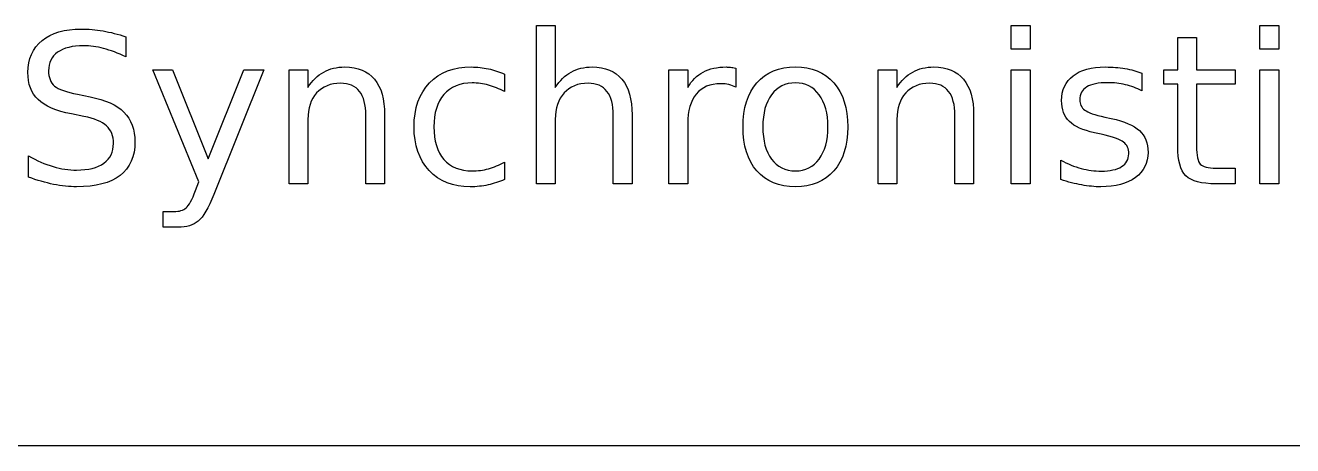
# Model space of a CAD drawing. Extents: x -1 to 378, y 24 to 215.
# Drawn here: x 41.76 to 55.05, y 134.18 to 138.59 of the extents above; entities that cross this region are included whole.
import ezdxf

# ---------------------------------------------------------------- set-up
doc = ezdxf.new("R2010")
doc.units = 0
doc.layers.add('Layer_1', color=7, linetype='CONTINUOUS')

msp = doc.modelspace()

# ---------------------------------------------------------------- linework, layer by layer
at = {"layer": 'Layer_1', "color": 3}
for p, q in [((47.123667, 136.929985), (47.123667, 138.592862)), ((47.123667, 138.592862), (47.32137, 138.592862)), ((47.32137, 138.592862), (47.32137, 137.940961)), ((52.102664, 138.592862), (52.299301, 138.592862)), ((52.102664, 138.343855), (52.102664, 138.592862)), ((52.299301, 138.592862), (52.299301, 138.343855)), ((54.710253, 138.592862), (54.906889, 138.592862)), ((54.710253, 138.343855), (54.710253, 138.592862)), ((54.906889, 138.592862), (54.906889, 138.343855)), ((42.81687, 138.473192), (42.81687, 138.473167)), ((42.81687, 138.473167), (42.81687, 138.262637)), ((53.847839, 138.126927), (53.847839, 138.466769)), ((53.847839, 138.466769), (54.045529, 138.466756)), ((54.045529, 138.466756), (54.045529, 138.126914)), ((52.299301, 138.343855), (52.102664, 138.343855)), ((54.906889, 138.343855), (54.710253, 138.343855)), ((43.584196, 136.949248), (43.100082, 138.126939)), ((43.100082, 138.126939), (43.308473, 138.126939)), ((43.308473, 138.126939), (43.682514, 137.190772)), ((43.682514, 137.190772), (44.056554, 138.126939)), ((44.264946, 138.126939), (43.739144, 136.818845)), ((44.056554, 138.126939), (44.264946, 138.126939)), ((44.5289, 136.929985), (44.5289, 138.126914)), ((44.5289, 138.126914), (44.726609, 138.126914)), ((44.726609, 138.126914), (44.726609, 137.940961)), ((48.512955, 136.929966), (48.512955, 138.126896)), ((48.512955, 138.126896), (48.710664, 138.126896)), ((48.710664, 138.126896), (48.710664, 137.940942)), ((49.212937, 138.145155), (49.21401, 137.9431)), ((49.83919, 138.155769), (49.83919, 138.155769)), ((50.705893, 136.929985), (50.705893, 138.126914)), ((50.705893, 138.126914), (50.903602, 138.126914)), ((50.903602, 138.126914), (50.903602, 137.940961)), ((52.102664, 138.126914), (52.299301, 138.126914)), ((52.102664, 136.929985), (52.102664, 138.126914)), ((52.299301, 138.126914), (52.299301, 136.929985)), ((53.472714, 138.091649), (53.472714, 137.905695)), ((53.472739, 138.0916), (53.472714, 138.091649)), ((53.703567, 137.974105), (53.703567, 138.126927)), ((53.703567, 138.126927), (53.847839, 138.126927)), ((54.045529, 138.126914), (54.450563, 138.126914)), ((54.450563, 138.126914), (54.450563, 137.974093)), ((54.710253, 138.126914), (54.906889, 138.126914)), ((54.710253, 136.929985), (54.710253, 138.126914)), ((54.906889, 138.126914), (54.906889, 136.929985)), ((46.787031, 138.080985), (46.787031, 138.080961)), ((46.787031, 138.080961), (46.787031, 137.897146)), ((49.83919, 137.989053), (49.83919, 137.989053)), ((53.847839, 137.974105), (53.703567, 137.974105)), ((53.847839, 137.324343), (53.847839, 137.974105)), ((54.450563, 137.974093), (54.045529, 137.974093)), ((54.045529, 137.974093), (54.045529, 137.32433)), ((42.311379, 137.869333), (42.441763, 137.842611)), ((42.37871, 137.637463), (42.24726, 137.66313)), ((44.726609, 137.606463), (44.726609, 136.929985)), ((45.33469, 136.929985), (45.33469, 137.646006)), ((45.531326, 137.652423), (45.531326, 137.652417)), ((45.531326, 137.652417), (45.531326, 136.929985)), ((47.32137, 137.606463), (47.32137, 136.929985)), ((47.929451, 136.929985), (47.929451, 137.646006)), ((48.126093, 137.652423), (48.126093, 137.652417)), ((48.126093, 137.652417), (48.126093, 136.929985)), ((48.710664, 137.560491), (48.710664, 136.929966)), ((50.903602, 137.606463), (50.903602, 136.929985)), ((51.511683, 136.929985), (51.511683, 137.646006)), ((51.708319, 137.652423), (51.708319, 137.652417)), ((51.708319, 137.652417), (51.708319, 136.929985)), ((53.083738, 137.629986), (53.151069, 137.615044)), ((53.044201, 137.450411), (52.975804, 137.466469)), ((41.796279, 137.000509), (41.796279, 137.222794)), ((46.787031, 137.157602), (46.787031, 136.975926)), ((52.622068, 136.9738), (52.622068, 137.176847)), ((54.248595, 137.09458), (54.450576, 137.09458)), ((54.450576, 137.09458), (54.450576, 136.929997)), ((43.548918, 136.85948), (43.584196, 136.949248)), ((44.726609, 136.929985), (44.5289, 136.929985)), ((45.531326, 136.929985), (45.33469, 136.929985)), ((47.32137, 136.929985), (47.123667, 136.929985)), ((48.126093, 136.929985), (47.929451, 136.929985)), ((48.710664, 136.929966), (48.512955, 136.929966)), ((50.903602, 136.929985), (50.705893, 136.929985)), ((51.708319, 136.929985), (51.511683, 136.929985)), ((52.299301, 136.929985), (52.102664, 136.929985)), ((54.450576, 136.929997), (54.248595, 136.929997)), ((54.906889, 136.929985), (54.710253, 136.929985)), ((43.20801, 136.474726), (43.20801, 136.639302)), ((43.20801, 136.639302), (43.323428, 136.639302)), ((43.365103, 136.474726), (43.20801, 136.474726))]:
    msp.add_line(p, q, dxfattribs=at)
at = {"layer": 'Layer_1', "color": 7}
msp.add_line((23.705706, 134.183046), (63.086896, 134.183046), dxfattribs=at)
at = {"layer": 'Layer_1', "color": 3}
for points in [[(41.938411, 138.432582), (42.038156, 138.513801), (42.175304, 138.55441), (42.349856, 138.55441)], [(42.349856, 138.55441), (42.424664, 138.55441), (42.500896, 138.547653), (42.578552, 138.534137)], [(42.578552, 138.534137), (42.656212, 138.520621), (42.735651, 138.500306), (42.81687, 138.473192)], [(41.789862, 138.099151), (41.789862, 138.24022), (41.839378, 138.351363), (41.938411, 138.432582)], [(42.374432, 138.379096), (42.256878, 138.379096), (42.166041, 138.356299), (42.101922, 138.310704)], [(42.584963, 138.350266), (42.512291, 138.369486), (42.442115, 138.379096), (42.374432, 138.379096)], [(42.81687, 138.262637), (42.734936, 138.30182), (42.657634, 138.33103), (42.584963, 138.350266)], [(42.101922, 138.310704), (42.038513, 138.265106), (42.006809, 138.200272), (42.006809, 138.116201)], [(41.897802, 137.813813), (41.825842, 137.88221), (41.789862, 137.977323), (41.789862, 138.099151)], [(42.006809, 138.116201), (42.006809, 138.045667), (42.027827, 137.992232), (42.069862, 137.955896)], [(44.726609, 137.940961), (44.773629, 138.012921), (44.828844, 138.066711), (44.892252, 138.102332)], [(44.892252, 138.102332), (44.956376, 138.137961), (45.030115, 138.155775), (45.113471, 138.155775)], [(45.113471, 138.155775), (45.250977, 138.155775), (45.354995, 138.113027), (45.425525, 138.02753)], [(46.000479, 137.987974), (46.10806, 138.099829), (46.255182, 138.155756), (46.441845, 138.155756)], [(46.441845, 138.155756), (46.502405, 138.155756), (46.56154, 138.14935), (46.619249, 138.136537)], [(46.619249, 138.136537), (46.676958, 138.124426), (46.732885, 138.105909), (46.787031, 138.080985)], [(47.32137, 137.940961), (47.368394, 138.012921), (47.42361, 138.066711), (47.487019, 138.102332)], [(47.487019, 138.102332), (47.551138, 138.137961), (47.624878, 138.155775), (47.708238, 138.155775)], [(47.708238, 138.155775), (47.845739, 138.155775), (47.949757, 138.113027), (48.020292, 138.02753)], [(48.710664, 137.940942), (48.751997, 138.013613), (48.805787, 138.067404), (48.872035, 138.102313)], [(48.872035, 138.102313), (48.938291, 138.137942), (49.018797, 138.155756), (49.113552, 138.155756)], [(49.113552, 138.155756), (49.12711, 138.155756), (49.142072, 138.154723), (49.15844, 138.152656)], [(49.15844, 138.152656), (49.174807, 138.151416), (49.192973, 138.148916), (49.212937, 138.145155)], [(49.435228, 137.989053), (49.532836, 138.100197), (49.667489, 138.155769), (49.83919, 138.155769)], [(49.83919, 138.155769), (50.010179, 138.155769), (50.144477, 138.100197), (50.242084, 137.989053)], [(50.903602, 137.940961), (50.950622, 138.012921), (51.005837, 138.066711), (51.069245, 138.102332)], [(51.069245, 138.102332), (51.133369, 138.137961), (51.207108, 138.155775), (51.290464, 138.155775)], [(51.290464, 138.155775), (51.42797, 138.155775), (51.531988, 138.113027), (51.602518, 138.02753)], [(52.750313, 138.063861), (52.830106, 138.125133), (52.943386, 138.155769), (53.090155, 138.155769)], [(53.090155, 138.155769), (53.162822, 138.155769), (53.231217, 138.150416), (53.295341, 138.139711)], [(53.295341, 138.139711), (53.35946, 138.129006), (53.418593, 138.112969), (53.472739, 138.0916)], [(42.069862, 137.955896), (42.112608, 137.920267), (42.193114, 137.891413), (42.311379, 137.869333)], [(45.069656, 137.984775), (44.963502, 137.984775), (44.879788, 137.950934), (44.818517, 137.883252)], [(45.268432, 137.900351), (45.224259, 137.956634), (45.158001, 137.984775), (45.069656, 137.984775)], [(45.425525, 138.02753), (45.496059, 137.942748), (45.531326, 137.817713), (45.531326, 137.652423)], [(45.840175, 137.527371), (45.840175, 137.722581), (45.89361, 137.876116), (46.000479, 137.987974)], [(46.450394, 137.989041), (46.322866, 137.989041), (46.223835, 137.948431), (46.153301, 137.867213)], [(46.619249, 137.965543), (46.563677, 137.981208), (46.507392, 137.989041), (46.450394, 137.989041)], [(46.787031, 137.897146), (46.731459, 137.927773), (46.675532, 137.950572), (46.619249, 137.965543)], [(47.664417, 137.984775), (47.558262, 137.984775), (47.474549, 137.950934), (47.413277, 137.883252)], [(47.863192, 137.900351), (47.81902, 137.956634), (47.752761, 137.984775), (47.664417, 137.984775)], [(48.020292, 138.02753), (48.090826, 137.942748), (48.126093, 137.817713), (48.126093, 137.652423)], [(49.055844, 137.980485), (48.944704, 137.980485), (48.859209, 137.944149), (48.79936, 137.871478)], [(49.14134, 137.970875), (49.115714, 137.977282), (49.087215, 137.980485), (49.055844, 137.980485)], [(49.21401, 137.9431), (49.191938, 137.955913), (49.167715, 137.965171), (49.14134, 137.970875)], [(49.28989, 137.527383), (49.28989, 137.72402), (49.338336, 137.87791), (49.435228, 137.989053)], [(49.83919, 137.989053), (49.733746, 137.989053), (49.650388, 137.947731), (49.589116, 137.865086)], [(50.088197, 137.86402), (50.026925, 137.947375), (49.943923, 137.989053), (49.83919, 137.989053)], [(50.242084, 137.989053), (50.339692, 137.87791), (50.388495, 137.72402), (50.388495, 137.527383)], [(51.246649, 137.984775), (51.140494, 137.984775), (51.056781, 137.950934), (50.99551, 137.883252)], [(51.445425, 137.900351), (51.401252, 137.956634), (51.334994, 137.984775), (51.246649, 137.984775)], [(51.602518, 138.02753), (51.673052, 137.942748), (51.708319, 137.817713), (51.708319, 137.652423)], [(52.630617, 137.803099), (52.630617, 137.915669), (52.670516, 138.00259), (52.750313, 138.063861)], [(53.11364, 137.991205), (53.016033, 137.991205), (52.942649, 137.976242), (52.893487, 137.946317)], [(53.299588, 137.969815), (53.239742, 137.984075), (53.177759, 137.991205), (53.11364, 137.991205)], [(53.472714, 137.905695), (53.417142, 137.934215), (53.359433, 137.955588), (53.299588, 137.969815)], [(42.441763, 137.842611), (42.602775, 137.811984), (42.721398, 137.757838), (42.797632, 137.680174)], [(44.818517, 137.883252), (44.757245, 137.815569), (44.726609, 137.723307), (44.726609, 137.606463)], [(45.33469, 137.646006), (45.33469, 137.759287), (45.312604, 137.844068), (45.268432, 137.900351)], [(46.153301, 137.867213), (46.082767, 137.786705), (46.0475, 137.673424), (46.0475, 137.527371)], [(47.413277, 137.883252), (47.352006, 137.815569), (47.32137, 137.723307), (47.32137, 137.606463)], [(47.929451, 137.646006), (47.929451, 137.759287), (47.907364, 137.844068), (47.863192, 137.900351)], [(48.79936, 137.871478), (48.740229, 137.799522), (48.710664, 137.69586), (48.710664, 137.560491)], [(49.589116, 137.865086), (49.527849, 137.783152), (49.497215, 137.670585), (49.497215, 137.527383)], [(50.180104, 137.527383), (50.180104, 137.669163), (50.149468, 137.781375), (50.088197, 137.86402)], [(50.99551, 137.883252), (50.934238, 137.815569), (50.903602, 137.723307), (50.903602, 137.606463)], [(51.511683, 137.646006), (51.511683, 137.759287), (51.489597, 137.844068), (51.445425, 137.900351)], [(52.893487, 137.946317), (52.845041, 137.916392), (52.820818, 137.871507), (52.820818, 137.811661)], [(42.24726, 137.66313), (42.086244, 137.695204), (41.969758, 137.745432), (41.897802, 137.813813)], [(52.711836, 137.584019), (52.65769, 137.637454), (52.630617, 137.710481), (52.630617, 137.803099)], [(52.820818, 137.811661), (52.820818, 137.766067), (52.838281, 137.730089), (52.873207, 137.703727)], [(52.873207, 137.703727), (52.908134, 137.678101), (52.97831, 137.65352), (53.083738, 137.629986)], [(42.61489, 137.538072), (42.567154, 137.582244), (42.488428, 137.615374), (42.37871, 137.637463)], [(42.797632, 137.680174), (42.874577, 137.603229), (42.913049, 137.499922), (42.913049, 137.370253)], [(52.975804, 137.466469), (52.853971, 137.492096), (52.765982, 137.531279), (52.711836, 137.584019)], [(53.151069, 137.615044), (53.290707, 137.585119), (53.389738, 137.542728), (53.448162, 137.487871)], [(42.687559, 137.354263), (42.687559, 137.43263), (42.663336, 137.4939), (42.61489, 137.538072)], [(45.999413, 137.068906), (45.893254, 137.182187), (45.840175, 137.335008), (45.840175, 137.527371)], [(46.0475, 137.527371), (46.0475, 137.381318), (46.082767, 137.26768), (46.153301, 137.186457)], [(49.435228, 137.065707), (49.338336, 137.177566), (49.28989, 137.331458), (49.28989, 137.527383)], [(49.497215, 137.527383), (49.497215, 137.384178), (49.527493, 137.271253), (49.58805, 137.188608)], [(50.088197, 137.189681), (50.149468, 137.272325), (50.180104, 137.384893), (50.180104, 137.527383)], [(50.388495, 137.527383), (50.388495, 137.331458), (50.339692, 137.177566), (50.242084, 137.065707)], [(53.28038, 137.36812), (53.244751, 137.39664), (53.166025, 137.42407), (53.044201, 137.450411)], [(53.448162, 137.487871), (53.507297, 137.433725), (53.536864, 137.357849), (53.536864, 137.260242)], [(42.587102, 137.146938), (42.654073, 137.195384), (42.687559, 137.264493), (42.687559, 137.354263)], [(42.913049, 137.370253), (42.913049, 137.215652), (42.86104, 137.098453), (42.757023, 137.018656)], [(53.334877, 137.245226), (53.334877, 137.29866), (53.316712, 137.339625), (53.28038, 137.36812)], [(53.934402, 137.014428), (53.876694, 137.071421), (53.847839, 137.174726), (53.847839, 137.324343)], [(54.045529, 137.32433), (54.045529, 137.226723), (54.058715, 137.164027), (54.085085, 137.136244)], [(41.796279, 137.222794), (41.883908, 137.173633), (41.969758, 137.136585), (42.053829, 137.111648)], [(46.153301, 137.186457), (46.223835, 137.105949), (46.322866, 137.065695), (46.450394, 137.065695)], [(46.619249, 137.088138), (46.675532, 137.103804), (46.731459, 137.126958), (46.787031, 137.157602)], [(49.58805, 137.188608), (49.649322, 137.106674), (49.733035, 137.065707), (49.83919, 137.065707)], [(49.83919, 137.065707), (49.943923, 137.065707), (50.026925, 137.107032), (50.088197, 137.189681)], [(52.622068, 137.176847), (52.694739, 137.139069), (52.766342, 137.11057), (52.836876, 137.09135)], [(53.260076, 137.11057), (53.309943, 137.142644), (53.334877, 137.187529), (53.334877, 137.245226)], [(53.536864, 137.260242), (53.536864, 137.149098), (53.492692, 137.061109), (53.404347, 136.996274)], [(42.053829, 137.111648), (42.1379, 137.086725), (42.220545, 137.074263), (42.301763, 137.074263)], [(42.301763, 137.074263), (42.425017, 137.074263), (42.52013, 137.098488), (42.587102, 137.146938)], [(42.757023, 137.018656), (42.653716, 136.938863), (42.501962, 136.898967), (42.301763, 136.898967)], [(46.429023, 136.898985), (46.248771, 136.898985), (46.105568, 136.955626), (45.999413, 137.068906)], [(46.450394, 137.065695), (46.507392, 137.065695), (46.563677, 137.073176), (46.619249, 137.088138)], [(49.83919, 136.898998), (49.667489, 136.898998), (49.532836, 136.954568), (49.435228, 137.065707)], [(50.242084, 137.065707), (50.144477, 136.954568), (50.010179, 136.898998), (49.83919, 136.898998)], [(52.836876, 137.09135), (52.907406, 137.072833), (52.977225, 137.063574), (53.046334, 137.063574)], [(53.046334, 137.063574), (53.138956, 137.063574), (53.210203, 137.07924), (53.260076, 137.11057)], [(54.085085, 137.136244), (54.112158, 137.108468), (54.166661, 137.09458), (54.248595, 137.09458)], [(42.06024, 136.924634), (41.975458, 136.941746), (41.887471, 136.967038), (41.796279, 137.000509)], [(42.301763, 136.898967), (42.226244, 136.898967), (42.145736, 136.907523), (42.06024, 136.924634)], [(46.616044, 136.918205), (46.55762, 136.905392), (46.49528, 136.898985), (46.429023, 136.898985)], [(46.787031, 136.975926), (46.73217, 136.9503), (46.675174, 136.93106), (46.616044, 136.918205)], [(52.841148, 136.918249), (52.772039, 136.930359), (52.699013, 136.948876), (52.622068, 136.9738)], [(53.042062, 136.899029), (52.977938, 136.899029), (52.910967, 136.905435), (52.841148, 136.918249)], [(53.404347, 136.996274), (53.316714, 136.931444), (53.195952, 136.899029), (53.042062, 136.899029)], [(54.248595, 136.929997), (54.096842, 136.929997), (53.992111, 136.958141), (53.934402, 137.014428)], [(43.449527, 136.677804), (43.479452, 136.70343), (43.512583, 136.763989), (43.548918, 136.85948)], [(43.739144, 136.818845), (43.683572, 136.676355), (43.629426, 136.583379), (43.576706, 136.539918)], [(43.323428, 136.639302), (43.377573, 136.639302), (43.419607, 136.652136), (43.449527, 136.677804)], [(43.576706, 136.539918), (43.523982, 136.496456), (43.453448, 136.474726), (43.365103, 136.474726)]]:
    msp.add_open_spline(points, degree=3, dxfattribs=at)

doc.saveas('drawing.dxf')
